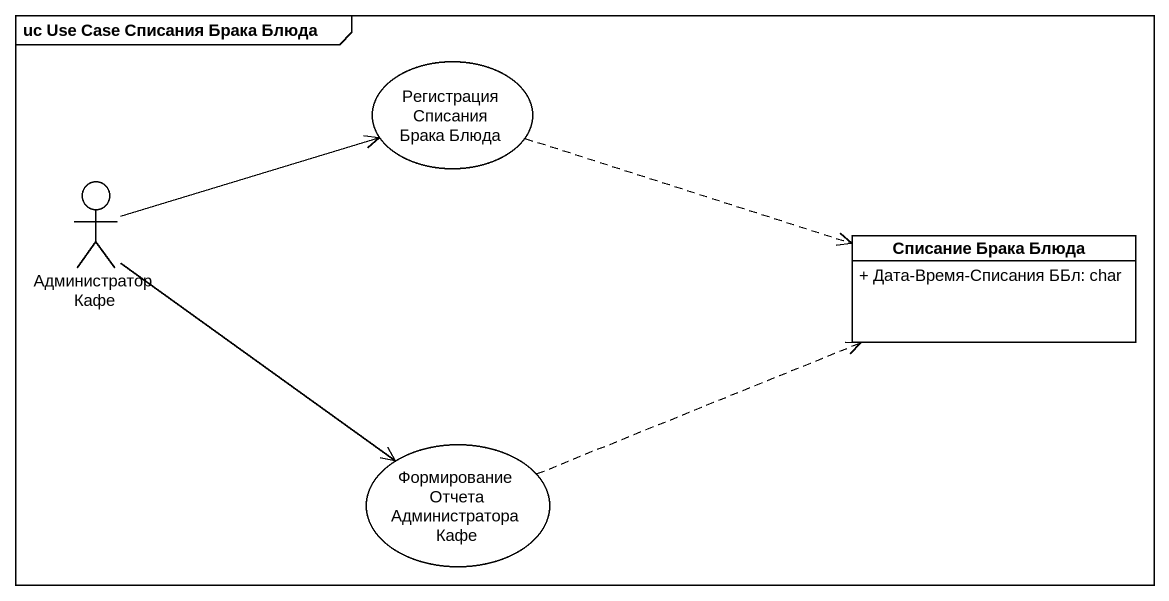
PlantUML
@startuml
mainframe uc Use Case Списания Брака Блюда
allowmixing
hide circle
hide empty members
skinparam classAttributeIconSize 0
usecase "Регистрация Списания Брака Блюда" as Регистрация_Списания_Брака
actor "Администратор Кафе" as Администратор_Кафе
class "Списание Брака Блюда" as Списание_Брака_Блюда {
  + Дата-Время-Списания ББл: char
}
usecase "Формирование Отчета Администратора Кафе" as Формирование_Отчета
Регистрация_Списания_Брака .right.> Списание_Брака_Блюда
Администратор_Кафе -right-> Регистрация_Списания_Брака
Администратор_Кафе --> Формирование_Отчета
Формирование_Отчета .right.> Списание_Брака_Блюда
@enduml
